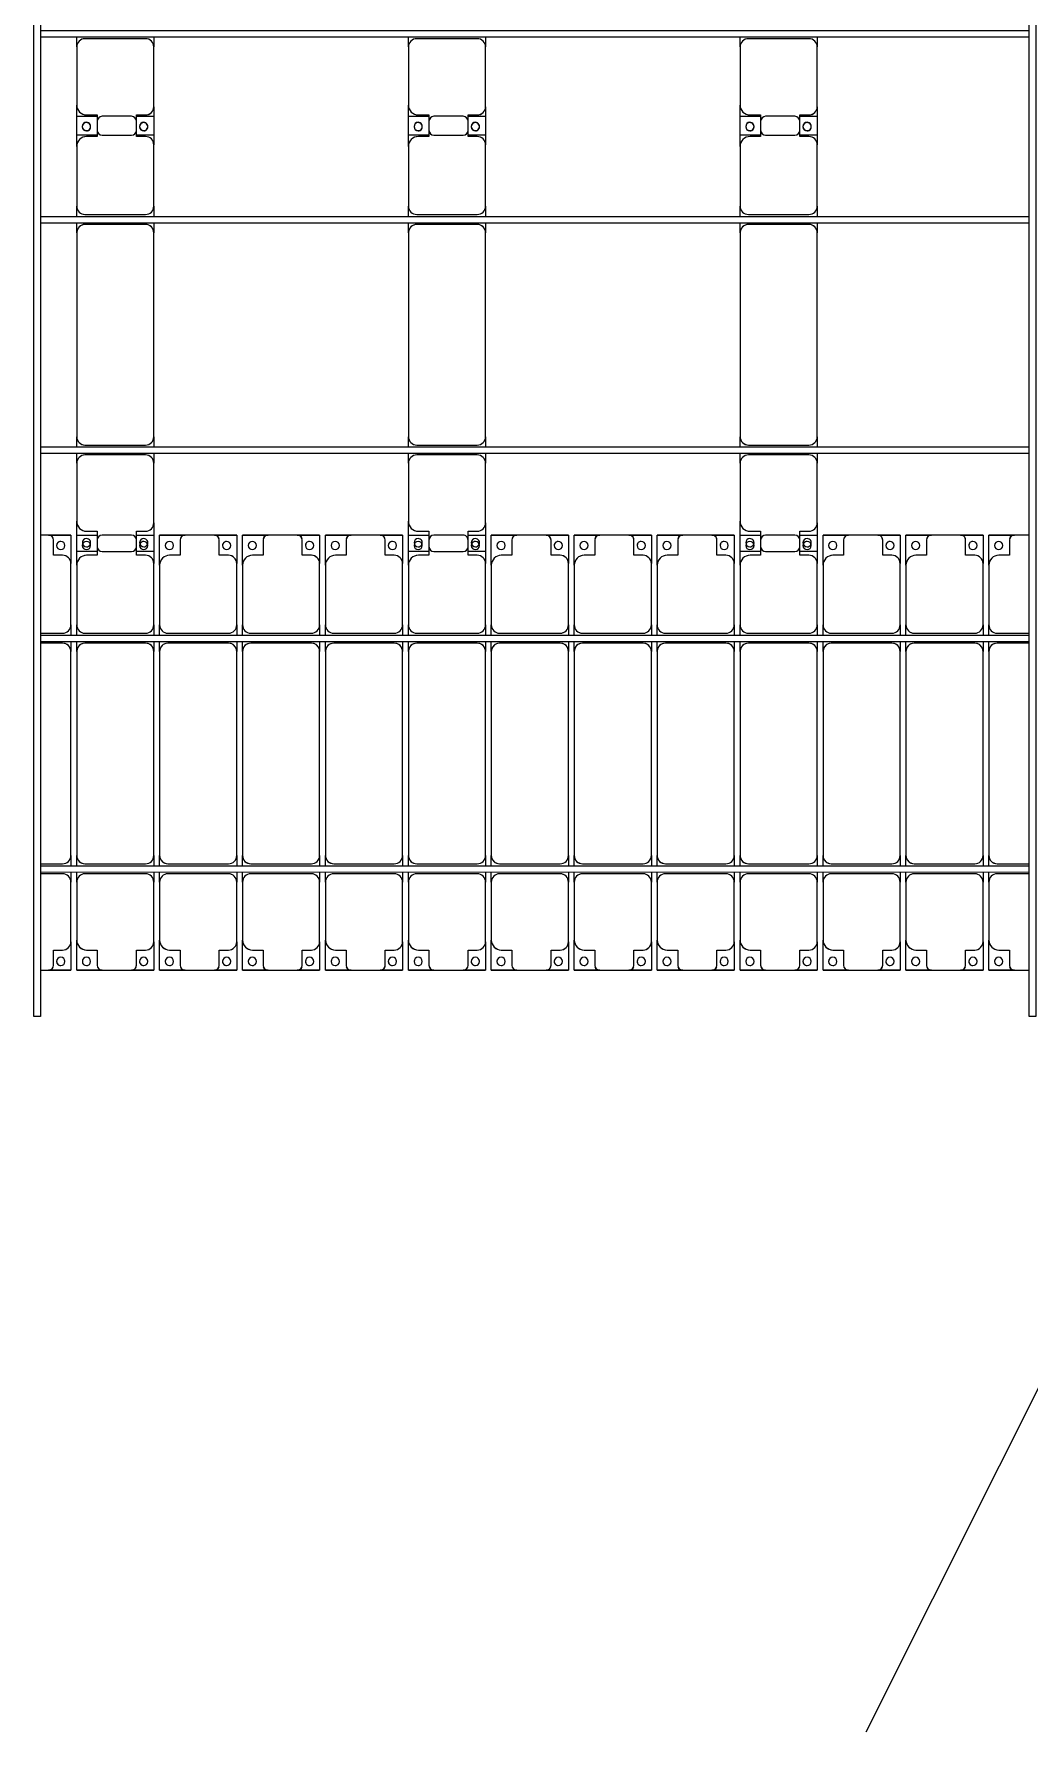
# Model space of a CAD drawing. Header units: millimetres. Extents: x -496478 to -186190, y -204059 to -87354.
# Drawn here: x -361232 to -355232, y -175311 to -165073 of the extents above; entities that cross this region are included whole.
import ezdxf

# ---------------------------------------------------------------- set-up
doc = ezdxf.new("R2010")
doc.units = ezdxf.units.MM
for name, color, linetype, lineweight in [('A-DETL-MBND', 5, 'Continuous', 9), ('A-GENM', 13, 'Continuous', 9), ('S-BEAM', 12, 'Continuous', 9)]:
    doc.layers.add(name, color=color, linetype=linetype, lineweight=lineweight)
doc.layers.add('GC-DAY NEO', color=5, linetype='Continuous')

# ---------------------------------------------------------------- blocks, each defined once
blk = doc.blocks.new('Dải phao đi lại kèm đỡ invester - DẢI PHAO ĐI LẠI-18893-BỐ TRÍ KHUNG KẾT CẤU BÈ PIN 01')
at = {"layer": 'A-DETL-MBND', "color": 8}
for p, q in [((77588, 1312), (77540, 1312)), ((77588, 1312), (77723, 1312)), ((77723, 1312), (77588, 1312)), ((77618, 1190), (77618, 1282)), ((77723, 1312), (77723, 1140)), ((77758, 1312), (77882, 1312)), ((77758, 1130), (77758, 1312)), ((77882, 1282), (77882, 1190)), ((78088, 1312), (77912, 1312)), ((78118, 1312), (78223, 1312)), ((78118, 1190), (78118, 1282)), ((78223, 1312), (78223, 1140)), ((78258, 1312), (78412, 1312)), ((78258, 1130), (78258, 1312)), ((78412, 1312), (78258, 1312)), ((78382, 1282), (78382, 1190)), ((78588, 1312), (78412, 1312)), ((78588, 1312), (78723, 1312)), ((78723, 1312), (78588, 1312)), ((78618, 1190), (78618, 1282)), ((78723, 1312), (78723, 1140)), ((78758, 1312), (78912, 1312)), ((78758, 1130), (78758, 1312)), ((78912, 1312), (78758, 1312)), ((78882, 1282), (78882, 1190)), ((79088, 1312), (78912, 1312)), ((79088, 1312), (79223, 1312)), ((79223, 1312), (79088, 1312)), ((79118, 1190), (79118, 1282)), ((79223, 1312), (79223, 1140)), ((79258, 1312), (79412, 1312)), ((79258, 1130), (79258, 1312)), ((79412, 1312), (79258, 1312)), ((79382, 1282), (79382, 1190)), ((79588, 1312), (79412, 1312)), ((79588, 1312), (79723, 1312)), ((79723, 1312), (79588, 1312)), ((79618, 1190), (79618, 1282)), ((79723, 1312), (79723, 1140)), ((79758, 1312), (79882, 1312)), ((79758, 1130), (79758, 1312)), ((79882, 1282), (79882, 1190)), ((80088, 1312), (79912, 1312)), ((80118, 1312), (80223, 1312)), ((80118, 1190), (80118, 1282)), ((80223, 1312), (80223, 1140)), ((80258, 1312), (80412, 1312)), ((80258, 1130), (80258, 1312)), ((80412, 1312), (80258, 1312)), ((80382, 1282), (80382, 1190)), ((80588, 1312), (80412, 1312)), ((80588, 1312), (80723, 1312)), ((80723, 1312), (80588, 1312)), ((80618, 1190), (80618, 1282)), ((80723, 1312), (80723, 1140)), ((80758, 1312), (80912, 1312)), ((80758, 1130), (80758, 1312)), ((80912, 1312), (80758, 1312)), ((80882, 1282), (80882, 1190)), ((81088, 1312), (80912, 1312)), ((81088, 1312), (81223, 1312)), ((81223, 1312), (81088, 1312)), ((81118, 1190), (81118, 1282)), ((81223, 1312), (81223, 1140)), ((81258, 1312), (81412, 1312)), ((81258, 1130), (81258, 1312)), ((81412, 1312), (81258, 1312)), ((81382, 1282), (81382, 1190)), ((81588, 1312), (81412, 1312)), ((81588, 1312), (81723, 1312)), ((81723, 1312), (81588, 1312)), ((81618, 1190), (81618, 1282)), ((81723, 1312), (81723, 1140)), ((81758, 1312), (81882, 1312)), ((81758, 1130), (81758, 1312)), ((81882, 1282), (81882, 1190)), ((82088, 1312), (81912, 1312)), ((82118, 1312), (82223, 1312)), ((82118, 1190), (82118, 1282)), ((82223, 1312), (82223, 1140)), ((82258, 1312), (82412, 1312)), ((82258, 1130), (82258, 1312)), ((82412, 1312), (82258, 1312)), ((82382, 1282), (82382, 1190)), ((82588, 1312), (82412, 1312)), ((82588, 1312), (82723, 1312)), ((82723, 1312), (82588, 1312)), ((82618, 1190), (82618, 1282)), ((82723, 1312), (82723, 1140)), ((82758, 1312), (82912, 1312)), ((82758, 1130), (82758, 1312)), ((82912, 1312), (82758, 1312)), ((82882, 1282), (82882, 1190)), ((83088, 1312), (82912, 1312)), ((83088, 1312), (83223, 1312)), ((83223, 1312), (83088, 1312)), ((83118, 1190), (83118, 1282)), ((83223, 1312), (83223, 1140)), ((83258, 1312), (83412, 1312)), ((83258, 1130), (83258, 1312)), ((83412, 1312), (83258, 1312)), ((83382, 1282), (83382, 1190)), ((83500, 1312), (83412, 1312)), ((77673, 1190), (77618, 1190)), ((77723, 770), (77723, 1140)), ((77758, 1130), (77758, 770)), ((77882, 1190), (77818, 1190)), ((78173, 1190), (78118, 1190)), ((78223, 770), (78223, 1140)), ((78258, 1130), (78258, 770)), ((78382, 1190), (78318, 1190)), ((78673, 1190), (78618, 1190)), ((78723, 770), (78723, 1140)), ((78758, 1130), (78758, 770)), ((78882, 1190), (78818, 1190)), ((79173, 1190), (79118, 1190)), ((79223, 770), (79223, 1140)), ((79258, 1130), (79258, 770)), ((79382, 1190), (79318, 1190)), ((79673, 1190), (79618, 1190)), ((79723, 770), (79723, 1140)), ((79758, 1130), (79758, 770)), ((79882, 1190), (79818, 1190)), ((80173, 1190), (80118, 1190)), ((80223, 770), (80223, 1140)), ((80258, 1130), (80258, 770)), ((80382, 1190), (80318, 1190)), ((80673, 1190), (80618, 1190)), ((80723, 770), (80723, 1140)), ((80758, 1130), (80758, 770)), ((80882, 1190), (80818, 1190)), ((81173, 1190), (81118, 1190)), ((81223, 770), (81223, 1140)), ((81258, 1130), (81258, 770)), ((81382, 1190), (81318, 1190)), ((81673, 1190), (81618, 1190)), ((81723, 770), (81723, 1140)), ((81758, 1130), (81758, 770)), ((81882, 1190), (81818, 1190)), ((82173, 1190), (82118, 1190)), ((82223, 770), (82223, 1140)), ((82258, 1130), (82258, 770)), ((82382, 1190), (82318, 1190)), ((82673, 1190), (82618, 1190)), ((82723, 770), (82723, 1140)), ((82758, 1130), (82758, 770)), ((82882, 1190), (82818, 1190)), ((83173, 1190), (83118, 1190)), ((83223, 770), (83223, 1140)), ((83258, 1130), (83258, 770)), ((83382, 1190), (83318, 1190)), ((77540, 720), (77673, 720)), ((77723, 770), (77723, 708)), ((77758, 708), (77758, 770)), ((77808, 720), (78173, 720)), ((78223, 770), (78223, 708)), ((78258, 708), (78258, 770)), ((78308, 720), (78673, 720)), ((78723, 770), (78723, 708)), ((78758, 708), (78758, 770)), ((78808, 720), (79173, 720)), ((79223, 770), (79223, 708)), ((79258, 708), (79258, 770)), ((79308, 720), (79673, 720)), ((79723, 770), (79723, 708)), ((79758, 708), (79758, 770)), ((79808, 720), (80173, 720)), ((80223, 770), (80223, 708)), ((80258, 708), (80258, 770)), ((80308, 720), (80673, 720)), ((80723, 770), (80723, 708)), ((80758, 708), (80758, 770)), ((80808, 720), (81173, 720)), ((81223, 770), (81223, 708)), ((81258, 708), (81258, 770)), ((81308, 720), (81673, 720)), ((81723, 770), (81723, 708)), ((81758, 708), (81758, 770)), ((81808, 720), (82173, 720)), ((82223, 770), (82223, 708)), ((82258, 708), (82258, 770)), ((82308, 720), (82673, 720)), ((82723, 770), (82723, 708)), ((82758, 708), (82758, 770)), ((82808, 720), (83173, 720)), ((83223, 770), (83223, 708)), ((83258, 708), (83258, 770)), ((83308, 720), (83500, 720)), ((77673, 660), (77540, 660)), ((77723, 668), (77723, 610)), ((77758, 610), (77758, 668)), ((78173, 660), (77808, 660)), ((78223, 668), (78223, 610)), ((78258, 610), (78258, 668)), ((78673, 660), (78308, 660)), ((78723, 668), (78723, 610)), ((78758, 610), (78758, 668)), ((79173, 660), (78808, 660)), ((79223, 668), (79223, 610)), ((79258, 610), (79258, 668)), ((79673, 660), (79308, 660)), ((79723, 668), (79723, 610)), ((79758, 610), (79758, 668)), ((80173, 660), (79808, 660)), ((80223, 668), (80223, 610)), ((80258, 610), (80258, 668)), ((80673, 660), (80308, 660)), ((80723, 668), (80723, 610)), ((80758, 610), (80758, 668)), ((81173, 660), (80808, 660)), ((81223, 668), (81223, 610)), ((81258, 610), (81258, 668)), ((81673, 660), (81308, 660)), ((81723, 668), (81723, 610)), ((81758, 610), (81758, 668)), ((82173, 660), (81808, 660)), ((82223, 668), (82223, 610)), ((82258, 610), (82258, 668)), ((82673, 660), (82308, 660)), ((82723, 668), (82723, 610)), ((82758, 610), (82758, 668)), ((83173, 660), (82808, 660)), ((83223, 668), (83223, 610)), ((83258, 610), (83258, 668)), ((83500, 660), (83308, 660)), ((77723, -620), (77723, 610)), ((77758, 610), (77758, -620)), ((78223, -620), (78223, 610)), ((78258, 610), (78258, -620)), ((78723, -620), (78723, 610)), ((78758, 610), (78758, -620)), ((79223, -620), (79223, 610)), ((79258, 610), (79258, -620)), ((79723, -620), (79723, 610)), ((79758, 610), (79758, -620)), ((80223, -620), (80223, 610)), ((80258, 610), (80258, -620)), ((80723, -620), (80723, 610)), ((80758, 610), (80758, -620)), ((81223, -620), (81223, 610)), ((81258, 610), (81258, -620)), ((81723, -620), (81723, 610)), ((81758, 610), (81758, -620)), ((82223, -620), (82223, 610)), ((82258, 610), (82258, -620)), ((82723, -620), (82723, 610)), ((82758, 610), (82758, -620)), ((83223, -620), (83223, 610)), ((83258, 610), (83258, -620)), ((77540, -670), (77673, -670)), ((77723, -620), (77723, -682)), ((77758, -682), (77758, -620)), ((77808, -670), (78173, -670)), ((78223, -620), (78223, -682)), ((78258, -682), (78258, -620)), ((78308, -670), (78673, -670)), ((78723, -620), (78723, -682)), ((78758, -682), (78758, -620)), ((78808, -670), (79173, -670)), ((79223, -620), (79223, -682)), ((79258, -682), (79258, -620)), ((79308, -670), (79673, -670)), ((79723, -620), (79723, -682)), ((79758, -682), (79758, -620)), ((79808, -670), (80173, -670)), ((80223, -620), (80223, -682)), ((80258, -682), (80258, -620)), ((80308, -670), (80673, -670)), ((80723, -620), (80723, -682)), ((80758, -682), (80758, -620)), ((80808, -670), (81173, -670)), ((81223, -620), (81223, -682)), ((81258, -682), (81258, -620)), ((81308, -670), (81673, -670)), ((81723, -620), (81723, -682)), ((81758, -682), (81758, -620)), ((81808, -670), (82173, -670)), ((82223, -620), (82223, -682)), ((82258, -682), (82258, -620)), ((82308, -670), (82673, -670)), ((82723, -620), (82723, -682)), ((82758, -682), (82758, -620)), ((82808, -670), (83173, -670)), ((83223, -620), (83223, -682)), ((83258, -682), (83258, -620)), ((83308, -670), (83500, -670)), ((77673, -730), (77540, -730)), ((77723, -722), (77723, -780)), ((77723, -1140), (77723, -780)), ((77758, -780), (77758, -722)), ((77758, -780), (77758, -1130)), ((78173, -730), (77808, -730)), ((78223, -722), (78223, -780)), ((78223, -1140), (78223, -780)), ((78258, -780), (78258, -722)), ((78258, -780), (78258, -1130)), ((78673, -730), (78308, -730)), ((78723, -722), (78723, -780)), ((78723, -1140), (78723, -780)), ((78758, -780), (78758, -722)), ((78758, -780), (78758, -1130)), ((79173, -730), (78808, -730)), ((79223, -722), (79223, -780)), ((79223, -1140), (79223, -780)), ((79258, -780), (79258, -722)), ((79258, -780), (79258, -1130)), ((79673, -730), (79308, -730)), ((79723, -722), (79723, -780)), ((79723, -1140), (79723, -780)), ((79758, -780), (79758, -722)), ((79758, -780), (79758, -1130)), ((80173, -730), (79808, -730)), ((80223, -722), (80223, -780)), ((80223, -1140), (80223, -780)), ((80258, -780), (80258, -722)), ((80258, -780), (80258, -1130)), ((80673, -730), (80308, -730)), ((80723, -722), (80723, -780)), ((80723, -1140), (80723, -780)), ((80758, -780), (80758, -722)), ((80758, -780), (80758, -1130)), ((81173, -730), (80808, -730)), ((81223, -722), (81223, -780)), ((81223, -1140), (81223, -780)), ((81258, -780), (81258, -722)), ((81258, -780), (81258, -1130)), ((81673, -730), (81308, -730)), ((81723, -722), (81723, -780)), ((81723, -1140), (81723, -780)), ((81758, -780), (81758, -722)), ((81758, -780), (81758, -1130)), ((82173, -730), (81808, -730)), ((82223, -722), (82223, -780)), ((82223, -1140), (82223, -780)), ((82258, -780), (82258, -722)), ((82258, -780), (82258, -1130)), ((82673, -730), (82308, -730)), ((82723, -722), (82723, -780)), ((82723, -1140), (82723, -780)), ((82758, -780), (82758, -722)), ((82758, -780), (82758, -1130)), ((83173, -730), (82808, -730)), ((83223, -722), (83223, -780)), ((83223, -1140), (83223, -780)), ((83258, -780), (83258, -722)), ((83258, -780), (83258, -1130)), ((83500, -730), (83308, -730)), ((77618, -1282), (77618, -1190)), ((77618, -1190), (77673, -1190)), ((77723, -1140), (77723, -1312)), ((77758, -1312), (77758, -1130)), ((77818, -1190), (77882, -1190)), ((77882, -1190), (77882, -1282)), ((78118, -1282), (78118, -1190)), ((78118, -1190), (78173, -1190)), ((78223, -1140), (78223, -1312)), ((78258, -1312), (78258, -1130)), ((78318, -1190), (78382, -1190)), ((78382, -1190), (78382, -1282)), ((78618, -1282), (78618, -1190)), ((78618, -1190), (78673, -1190)), ((78723, -1140), (78723, -1312)), ((78758, -1312), (78758, -1130)), ((78818, -1190), (78882, -1190)), ((78882, -1190), (78882, -1282)), ((79118, -1282), (79118, -1190)), ((79118, -1190), (79173, -1190)), ((79223, -1140), (79223, -1312)), ((79258, -1312), (79258, -1130)), ((79318, -1190), (79382, -1190)), ((79382, -1190), (79382, -1282)), ((79618, -1282), (79618, -1190)), ((79618, -1190), (79673, -1190)), ((79723, -1140), (79723, -1312)), ((79758, -1312), (79758, -1130)), ((79818, -1190), (79882, -1190)), ((79882, -1190), (79882, -1282)), ((80118, -1282), (80118, -1190)), ((80118, -1190), (80173, -1190)), ((80223, -1140), (80223, -1312)), ((80258, -1312), (80258, -1130)), ((80318, -1190), (80382, -1190)), ((80382, -1190), (80382, -1282)), ((80618, -1282), (80618, -1190)), ((80618, -1190), (80673, -1190)), ((80723, -1140), (80723, -1312)), ((80758, -1312), (80758, -1130)), ((80818, -1190), (80882, -1190)), ((80882, -1190), (80882, -1282)), ((81118, -1282), (81118, -1190)), ((81118, -1190), (81173, -1190)), ((81223, -1140), (81223, -1312)), ((81258, -1312), (81258, -1130)), ((81318, -1190), (81382, -1190)), ((81382, -1190), (81382, -1282)), ((81618, -1282), (81618, -1190)), ((81618, -1190), (81673, -1190)), ((81723, -1140), (81723, -1312)), ((81758, -1312), (81758, -1130)), ((81818, -1190), (81882, -1190)), ((81882, -1190), (81882, -1282)), ((82118, -1282), (82118, -1190)), ((82118, -1190), (82173, -1190)), ((82223, -1140), (82223, -1312)), ((82258, -1312), (82258, -1130)), ((82318, -1190), (82382, -1190)), ((82382, -1190), (82382, -1282)), ((82618, -1282), (82618, -1190)), ((82618, -1190), (82673, -1190)), ((82723, -1140), (82723, -1312)), ((82758, -1312), (82758, -1130)), ((82818, -1190), (82882, -1190)), ((82882, -1190), (82882, -1282)), ((83118, -1282), (83118, -1190)), ((83118, -1190), (83173, -1190)), ((83223, -1140), (83223, -1312)), ((83258, -1312), (83258, -1130)), ((83318, -1190), (83382, -1190)), ((83382, -1190), (83382, -1282)), ((77540, -1312), (77588, -1312)), ((77723, -1312), (77588, -1312)), ((77588, -1312), (77723, -1312)), ((77912, -1312), (77758, -1312)), ((77758, -1312), (77912, -1312)), ((77912, -1312), (78088, -1312)), ((78223, -1312), (78088, -1312)), ((78088, -1312), (78223, -1312)), ((78412, -1312), (78258, -1312)), ((78258, -1312), (78412, -1312)), ((78412, -1312), (78588, -1312)), ((78723, -1312), (78588, -1312)), ((78588, -1312), (78723, -1312)), ((78912, -1312), (78758, -1312)), ((78758, -1312), (78912, -1312)), ((78912, -1312), (79088, -1312)), ((79223, -1312), (79088, -1312)), ((79088, -1312), (79223, -1312)), ((79412, -1312), (79258, -1312)), ((79258, -1312), (79412, -1312)), ((79412, -1312), (79588, -1312)), ((79723, -1312), (79588, -1312)), ((79588, -1312), (79723, -1312)), ((79912, -1312), (79758, -1312)), ((79758, -1312), (79912, -1312)), ((79912, -1312), (80088, -1312)), ((80223, -1312), (80088, -1312)), ((80088, -1312), (80223, -1312)), ((80412, -1312), (80258, -1312)), ((80258, -1312), (80412, -1312)), ((80412, -1312), (80588, -1312)), ((80723, -1312), (80588, -1312)), ((80588, -1312), (80723, -1312)), ((80912, -1312), (80758, -1312)), ((80758, -1312), (80912, -1312)), ((80912, -1312), (81088, -1312)), ((81223, -1312), (81088, -1312)), ((81088, -1312), (81223, -1312)), ((81412, -1312), (81258, -1312)), ((81258, -1312), (81412, -1312)), ((81412, -1312), (81588, -1312)), ((81723, -1312), (81588, -1312)), ((81588, -1312), (81723, -1312)), ((81912, -1312), (81758, -1312)), ((81758, -1312), (81912, -1312)), ((81912, -1312), (82088, -1312)), ((82223, -1312), (82088, -1312)), ((82088, -1312), (82223, -1312)), ((82412, -1312), (82258, -1312)), ((82258, -1312), (82412, -1312)), ((82412, -1312), (82588, -1312)), ((82723, -1312), (82588, -1312)), ((82588, -1312), (82723, -1312)), ((82912, -1312), (82758, -1312)), ((82758, -1312), (82912, -1312)), ((82912, -1312), (83088, -1312)), ((83223, -1312), (83088, -1312)), ((83088, -1312), (83223, -1312)), ((83412, -1312), (83258, -1312)), ((83258, -1312), (83412, -1312)), ((83412, -1312), (83500, -1312))]:
    blk.add_line(p, q, dxfattribs=at)
for centre, radius, start, end in [((77588, 1282), 30, 0, 90), ((77588, 1282), 30, 75, 90), ((77588, 1282), 30, 15, 90), ((77588, 1282), 30, 75, 90), ((77662, 1249), 25, 90, 270), ((77662, 1249), 25, 150, 180), ((77662, 1249), 25, 120, 135), ((77662, 1249), 25, 90, 105), ((77662, 1249), 25, 270, 90), ((77817, 1249), 25, 90, 270), ((77817, 1249), 25, 270, 90), ((77912, 1282), 30, 90, 180), ((78088, 1282), 30, 0, 90), ((78162, 1249), 25, 90, 270), ((78162, 1249), 25, 150, 180), ((78162, 1249), 25, 120, 135), ((78162, 1249), 25, 90, 105), ((78162, 1249), 25, 270, 90), ((78317, 1249), 25, 90, 270), ((78317, 1249), 25, 270, 90), ((78412, 1282), 30, 90, 180), ((78412, 1282), 30, 90, 165), ((78412, 1282), 30, 90, 105), ((78412, 1282), 30, 90, 105), ((78588, 1282), 30, 0, 90), ((78588, 1282), 30, 75, 90), ((78588, 1282), 30, 15, 90), ((78588, 1282), 30, 75, 90), ((78662, 1249), 25, 90, 270), ((78662, 1249), 25, 150, 180), ((78662, 1249), 25, 120, 135), ((78662, 1249), 25, 90, 105), ((78662, 1249), 25, 270, 90), ((78817, 1249), 25, 90, 270), ((78817, 1249), 25, 270, 90), ((78912, 1282), 30, 90, 180), ((78912, 1282), 30, 90, 165), ((78912, 1282), 30, 90, 105), ((78912, 1282), 30, 90, 105), ((79088, 1282), 30, 0, 90), ((79088, 1282), 30, 75, 90), ((79088, 1282), 30, 15, 90), ((79088, 1282), 30, 75, 90), ((79162, 1249), 25, 90, 270), ((79162, 1249), 25, 150, 180), ((79162, 1249), 25, 120, 135), ((79162, 1249), 25, 90, 105), ((79162, 1249), 25, 270, 90), ((79317, 1249), 25, 90, 270), ((79317, 1249), 25, 270, 90), ((79412, 1282), 30, 90, 180), ((79412, 1282), 30, 90, 165), ((79412, 1282), 30, 90, 105), ((79412, 1282), 30, 90, 105), ((79588, 1282), 30, 0, 90), ((79588, 1282), 30, 75, 90), ((79588, 1282), 30, 15, 90), ((79588, 1282), 30, 75, 90), ((79662, 1249), 25, 90, 270), ((79662, 1249), 25, 150, 180), ((79662, 1249), 25, 120, 135), ((79662, 1249), 25, 90, 105), ((79662, 1249), 25, 270, 90), ((79817, 1249), 25, 90, 270), ((79817, 1249), 25, 270, 90), ((79912, 1282), 30, 90, 180), ((80088, 1282), 30, 360, 90), ((80162, 1249), 25, 90, 270), ((80162, 1249), 25, 150, 180), ((80162, 1249), 25, 120, 135), ((80162, 1249), 25, 90, 105), ((80162, 1249), 25, 270, 90), ((80317, 1249), 25, 90, 270), ((80317, 1249), 25, 270, 90), ((80412, 1282), 30, 90, 180), ((80412, 1282), 30, 90, 165), ((80412, 1282), 30, 90, 105), ((80412, 1282), 30, 90, 105), ((80588, 1282), 30, 0, 90), ((80588, 1282), 30, 75, 90), ((80588, 1282), 30, 15, 90), ((80588, 1282), 30, 75, 90), ((80662, 1249), 25, 90, 270), ((80662, 1249), 25, 150, 180), ((80662, 1249), 25, 120, 135), ((80662, 1249), 25, 90, 105), ((80662, 1249), 25, 270, 90), ((80817, 1249), 25, 90, 270), ((80817, 1249), 25, 270, 90), ((80912, 1282), 30, 90, 180), ((80912, 1282), 30, 90, 165), ((80912, 1282), 30, 90, 105), ((80912, 1282), 30, 90, 105), ((81088, 1282), 30, 360, 90), ((81088, 1282), 30, 75, 90), ((81088, 1282), 30, 15, 90), ((81088, 1282), 30, 75, 90), ((81162, 1249), 25, 90, 270), ((81162, 1249), 25, 150, 180), ((81162, 1249), 25, 120, 135), ((81162, 1249), 25, 90, 105), ((81162, 1249), 25, 270, 90), ((81317, 1249), 25, 90, 270), ((81317, 1249), 25, 270, 90), ((81412, 1282), 30, 90, 180), ((81412, 1282), 30, 90, 165), ((81412, 1282), 30, 90, 105), ((81412, 1282), 30, 90, 105), ((81588, 1282), 30, 360, 90), ((81588, 1282), 30, 75, 90), ((81588, 1282), 30, 15, 90), ((81588, 1282), 30, 75, 90), ((81662, 1249), 25, 90, 270), ((81662, 1249), 25, 150, 180), ((81662, 1249), 25, 120, 135), ((81662, 1249), 25, 90, 105), ((81662, 1249), 25, 270, 90), ((81817, 1249), 25, 90, 270), ((81817, 1249), 25, 270, 90), ((81912, 1282), 30, 90, 180), ((82088, 1282), 30, 0, 90), ((82162, 1249), 25, 90, 270), ((82162, 1249), 25, 150, 180), ((82162, 1249), 25, 120, 135), ((82162, 1249), 25, 90, 105), ((82162, 1249), 25, 270, 90), ((82317, 1249), 25, 90, 270), ((82317, 1249), 25, 270, 90), ((82412, 1282), 30, 90, 180), ((82412, 1282), 30, 90, 165), ((82412, 1282), 30, 90, 105), ((82412, 1282), 30, 90, 105), ((82588, 1282), 30, 360, 90), ((82588, 1282), 30, 75, 90), ((82588, 1282), 30, 15, 90), ((82588, 1282), 30, 75, 90), ((82662, 1249), 25, 90, 270), ((82662, 1249), 25, 150, 180), ((82662, 1249), 25, 120, 135), ((82662, 1249), 25, 90, 105), ((82662, 1249), 25, 270, 90), ((82817, 1249), 25, 90, 270), ((82817, 1249), 25, 270, 90), ((82912, 1282), 30, 90, 180), ((82912, 1282), 30, 90, 165), ((82912, 1282), 30, 90, 105), ((82912, 1282), 30, 90, 105), ((83088, 1282), 30, 360, 90), ((83088, 1282), 30, 75, 90), ((83088, 1282), 30, 15, 90), ((83088, 1282), 30, 75, 90), ((83162, 1249), 25, 90, 270), ((83162, 1249), 25, 150, 180), ((83162, 1249), 25, 120, 135), ((83162, 1249), 25, 90, 105), ((83162, 1249), 25, 270, 90), ((83317, 1249), 25, 90, 270), ((83317, 1249), 25, 270, 90), ((83412, 1282), 30, 90, 180), ((83412, 1282), 30, 90, 165), ((83412, 1282), 30, 90, 105), ((83412, 1282), 30, 90, 105), ((77673, 1140), 50, 0, 90), ((77673, 1140), 50, 45, 90), ((77818, 1130), 60, 90, 180), ((77818, 1130), 60, 90, 135), ((78173, 1140), 50, 0, 90), ((78173, 1140), 50, 45, 90), ((78318, 1130), 60, 90, 180), ((78318, 1130), 60, 90, 135), ((78673, 1140), 50, 0, 90), ((78673, 1140), 50, 45, 90), ((78818, 1130), 60, 90, 180), ((78818, 1130), 60, 90, 135), ((79173, 1140), 50, 0, 90), ((79173, 1140), 50, 45, 90), ((79318, 1130), 60, 90, 180), ((79318, 1130), 60, 90, 135), ((79673, 1140), 50, 360, 90), ((79673, 1140), 50, 45, 90), ((79818, 1130), 60, 90, 180), ((79818, 1130), 60, 90, 135), ((80173, 1140), 50, 360, 90), ((80173, 1140), 50, 45, 90), ((80318, 1130), 60, 90, 180), ((80318, 1130), 60, 90, 135), ((80673, 1140), 50, 0, 90), ((80673, 1140), 50, 45, 90), ((80818, 1130), 60, 90, 180), ((80818, 1130), 60, 90, 135), ((81173, 1140), 50, 360, 90), ((81173, 1140), 50, 45, 90), ((81318, 1130), 60, 90, 180), ((81318, 1130), 60, 90, 135), ((81673, 1140), 50, 360, 90), ((81673, 1140), 50, 45, 90), ((81818, 1130), 60, 90, 180), ((81818, 1130), 60, 90, 135), ((82173, 1140), 50, 360, 90), ((82173, 1140), 50, 45, 90), ((82318, 1130), 60, 90, 180), ((82318, 1130), 60, 90, 135), ((82673, 1140), 50, 0, 90), ((82673, 1140), 50, 45, 90), ((82818, 1130), 60, 90, 180), ((82818, 1130), 60, 90, 135), ((83173, 1140), 50, 0, 90), ((83173, 1140), 50, 45, 90), ((83318, 1130), 60, 90, 180), ((83318, 1130), 60, 90, 135), ((77673, 770), 50, 270, 360), ((77673, 770), 50, 270, 315), ((77808, 770), 50, 180, 270), ((77808, 770), 50, 225, 270), ((78173, 770), 50, 270, 360), ((78173, 770), 50, 270, 315), ((78308, 770), 50, 180, 270), ((78308, 770), 50, 225, 270), ((78673, 770), 50, 270, 0), ((78673, 770), 50, 270, 315), ((78808, 770), 50, 180, 270), ((78808, 770), 50, 225, 270), ((79173, 770), 50, 270, 0), ((79173, 770), 50, 270, 315), ((79308, 770), 50, 180, 270), ((79308, 770), 50, 225, 270), ((79673, 770), 50, 270, 360), ((79673, 770), 50, 270, 315), ((79808, 770), 50, 180, 270), ((79808, 770), 50, 225, 270), ((80173, 770), 50, 270, 0), ((80173, 770), 50, 270, 315), ((80308, 770), 50, 180, 270), ((80308, 770), 50, 225, 270), ((80673, 770), 50, 270, 360), ((80673, 770), 50, 270, 315), ((80808, 770), 50, 180, 270), ((80808, 770), 50, 225, 270), ((81173, 770), 50, 270, 360), ((81173, 770), 50, 270, 315), ((81308, 770), 50, 180, 270), ((81308, 770), 50, 225, 270), ((81673, 770), 50, 270, 360), ((81673, 770), 50, 270, 315), ((81808, 770), 50, 180, 270), ((81808, 770), 50, 225, 270), ((82173, 770), 50, 270, 0), ((82173, 770), 50, 270, 315), ((82308, 770), 50, 180, 270), ((82308, 770), 50, 225, 270), ((82673, 770), 50, 270, 360), ((82673, 770), 50, 270, 315), ((82808, 770), 50, 180, 270), ((82808, 770), 50, 225, 270), ((83173, 770), 50, 270, 360), ((83173, 770), 50, 270, 315), ((83308, 770), 50, 180, 270), ((83308, 770), 50, 225, 270), ((77673, 610), 50, 0, 90), ((77673, 610), 50, 15, 90), ((77808, 610), 50, 90, 180), ((77808, 610), 50, 105, 180), ((78173, 610), 50, 0, 90), ((78173, 610), 50, 15, 90), ((78308, 610), 50, 90, 180), ((78308, 610), 50, 105, 180), ((78673, 610), 50, 0, 90), ((78673, 610), 50, 15, 90), ((78808, 610), 50, 90, 180), ((78808, 610), 50, 105, 180), ((79173, 610), 50, 0, 90), ((79173, 610), 50, 15, 90), ((79308, 610), 50, 90, 180), ((79308, 610), 50, 105, 180), ((79673, 610), 50, 0, 90), ((79673, 610), 50, 15, 90), ((79808, 610), 50, 90, 180), ((79808, 610), 50, 105, 180), ((80173, 610), 50, 0, 90), ((80173, 610), 50, 15, 90), ((80308, 610), 50, 90, 180), ((80308, 610), 50, 105, 180), ((80673, 610), 50, 360, 90), ((80673, 610), 50, 15, 90), ((80808, 610), 50, 90, 180), ((80808, 610), 50, 105, 180), ((81173, 610), 50, 360, 90), ((81173, 610), 50, 15, 90), ((81308, 610), 50, 90, 180), ((81308, 610), 50, 105, 180), ((81673, 610), 50, 360, 90), ((81673, 610), 50, 15, 90), ((81808, 610), 50, 90, 180), ((81808, 610), 50, 105, 180), ((82173, 610), 50, 0, 90), ((82173, 610), 50, 15, 90), ((82308, 610), 50, 90, 180), ((82308, 610), 50, 105, 180), ((82673, 610), 50, 360, 90), ((82673, 610), 50, 15, 90), ((82808, 610), 50, 90, 180), ((82808, 610), 50, 105, 180), ((83173, 610), 50, 360, 90), ((83173, 610), 50, 15, 90), ((83308, 610), 50, 90, 180), ((83308, 610), 50, 105, 180), ((77673, -620), 50, 270, 0), ((77673, -620), 50, 270, 0), ((77808, -620), 50, 180, 270), ((77808, -620), 50, 195, 270), ((78173, -620), 50, 270, 360), ((78173, -620), 50, 270, 360), ((78308, -620), 50, 180, 270), ((78308, -620), 50, 195, 270), ((78673, -620), 50, 270, 0), ((78673, -620), 50, 270, 0), ((78808, -620), 50, 180, 270), ((78808, -620), 50, 195, 270), ((79173, -620), 50, 270, 0), ((79173, -620), 50, 270, 0), ((79308, -620), 50, 180, 270), ((79308, -620), 50, 195, 270), ((79673, -620), 50, 270, 0), ((79673, -620), 50, 270, 0), ((79808, -620), 50, 180, 270), ((79808, -620), 50, 195, 270), ((80173, -620), 50, 270, 0), ((80173, -620), 50, 270, 0), ((80308, -620), 50, 180, 270), ((80308, -620), 50, 195, 270), ((80673, -620), 50, 270, 0), ((80673, -620), 50, 270, 0), ((80808, -620), 50, 180, 270), ((80808, -620), 50, 195, 270), ((81173, -620), 50, 270, 0), ((81173, -620), 50, 270, 0), ((81308, -620), 50, 180, 270), ((81308, -620), 50, 195, 270), ((81673, -620), 50, 270, 0), ((81673, -620), 50, 270, 0), ((81808, -620), 50, 180, 270), ((81808, -620), 50, 195, 270), ((82173, -620), 50, 270, 0), ((82173, -620), 50, 270, 0), ((82308, -620), 50, 180, 270), ((82308, -620), 50, 195, 270), ((82673, -620), 50, 270, 0), ((82673, -620), 50, 270, 0), ((82808, -620), 50, 180, 270), ((82808, -620), 50, 195, 270), ((83173, -620), 50, 270, 0), ((83173, -620), 50, 270, 0), ((83308, -620), 50, 180, 270), ((83308, -620), 50, 195, 270), ((77673, -780), 50, 0, 90), ((77673, -780), 50, 45, 90), ((77808, -780), 50, 90, 180), ((77808, -780), 50, 90, 135), ((78173, -780), 50, 360, 90), ((78173, -780), 50, 45, 90), ((78308, -780), 50, 90, 180), ((78308, -780), 50, 90, 135), ((78673, -780), 50, 0, 90), ((78673, -780), 50, 45, 90), ((78808, -780), 50, 90, 180), ((78808, -780), 50, 90, 135), ((79173, -780), 50, 0, 90), ((79173, -780), 50, 45, 90), ((79308, -780), 50, 90, 180), ((79308, -780), 50, 90, 135), ((79673, -780), 50, 0, 90), ((79673, -780), 50, 45, 90), ((79808, -780), 50, 90, 180), ((79808, -780), 50, 90, 135), ((80173, -780), 50, 0, 90), ((80173, -780), 50, 45, 90), ((80308, -780), 50, 90, 180), ((80308, -780), 50, 90, 135), ((80673, -780), 50, 0, 90), ((80673, -780), 50, 45, 90), ((80808, -780), 50, 90, 180), ((80808, -780), 50, 90, 135), ((81173, -780), 50, 360, 90), ((81173, -780), 50, 45, 90), ((81308, -780), 50, 90, 180), ((81308, -780), 50, 90, 135), ((81673, -780), 50, 0, 90), ((81673, -780), 50, 45, 90), ((81808, -780), 50, 90, 180), ((81808, -780), 50, 90, 135), ((82173, -780), 50, 360, 90), ((82173, -780), 50, 45, 90), ((82308, -780), 50, 90, 180), ((82308, -780), 50, 90, 135), ((82673, -780), 50, 0, 90), ((82673, -780), 50, 45, 90), ((82808, -780), 50, 90, 180), ((82808, -780), 50, 90, 135), ((83173, -780), 50, 0, 90), ((83173, -780), 50, 45, 90), ((83308, -780), 50, 90, 180), ((83308, -780), 50, 90, 135), ((77673, -1140), 50, 270, 0), ((77673, -1140), 50, 270, 315), ((77818, -1130), 60, 180, 270), ((77818, -1130), 60, 225, 270), ((78173, -1140), 50, 270, 0), ((78173, -1140), 50, 270, 315), ((78318, -1130), 60, 180, 270), ((78318, -1130), 60, 225, 270), ((78673, -1140), 50, 270, 0), ((78673, -1140), 50, 270, 315), ((78818, -1130), 60, 180, 270), ((78818, -1130), 60, 225, 270), ((79173, -1140), 50, 270, 0), ((79173, -1140), 50, 270, 315), ((79318, -1130), 60, 180, 270), ((79318, -1130), 60, 225, 270), ((79673, -1140), 50, 270, 360), ((79673, -1140), 50, 270, 315), ((79818, -1130), 60, 180, 270), ((79818, -1130), 60, 225, 270), ((80173, -1140), 50, 270, 0), ((80173, -1140), 50, 270, 315), ((80318, -1130), 60, 180, 270), ((80318, -1130), 60, 225, 270), ((80673, -1140), 50, 270, 360), ((80673, -1140), 50, 270, 315), ((80818, -1130), 60, 180, 270), ((80818, -1130), 60, 225, 270), ((81173, -1140), 50, 270, 360), ((81173, -1140), 50, 270, 315), ((81318, -1130), 60, 180, 270), ((81318, -1130), 60, 225, 270), ((81673, -1140), 50, 270, 0), ((81673, -1140), 50, 270, 315), ((81818, -1130), 60, 180, 270), ((81818, -1130), 60, 225, 270), ((82173, -1140), 50, 270, 0), ((82173, -1140), 50, 270, 315), ((82318, -1130), 60, 180, 270), ((82318, -1130), 60, 225, 270), ((82673, -1140), 50, 270, 360), ((82673, -1140), 50, 270, 315), ((82818, -1130), 60, 180, 270), ((82818, -1130), 60, 225, 270), ((83173, -1140), 50, 270, 0), ((83173, -1140), 50, 270, 315), ((83318, -1130), 60, 180, 270), ((83318, -1130), 60, 225, 270), ((77588, -1282), 30, 270, 360), ((77588, -1282), 30, 270, 345), ((77588, -1282), 30, 270, 285), ((77588, -1282), 30, 270, 285), ((77588, -1282), 30, 315, 330), ((77588, -1282), 30, 315, 330), ((77662, -1259), 25, 90, 270), ((77662, -1259), 25, 165, 270), ((77662, -1259), 25, 270, 90), ((77662, -1259), 25, 360, 15), ((77817, -1259), 25, 90, 270), ((77817, -1259), 25, 165, 180), ((77817, -1259), 25, 270, 90), ((77817, -1259), 25, 270, 285), ((77912, -1282), 30, 180, 270), ((77912, -1282), 30, 195, 270), ((77912, -1282), 30, 255, 270), ((77912, -1282), 30, 255, 270), ((78088, -1282), 30, 270, 0), ((78088, -1282), 30, 270, 345), ((78088, -1282), 30, 270, 285), ((78088, -1282), 30, 270, 285), ((78088, -1282), 30, 315, 330), ((78088, -1282), 30, 315, 330), ((78162, -1259), 25, 90, 270), ((78162, -1259), 25, 165, 270), ((78162, -1259), 25, 270, 90), ((78162, -1259), 25, 0, 15), ((78317, -1259), 25, 90, 270), ((78317, -1259), 25, 165, 180), ((78317, -1259), 25, 270, 90), ((78317, -1259), 25, 270, 285), ((78412, -1282), 30, 180, 270), ((78412, -1282), 30, 195, 270), ((78412, -1282), 30, 255, 270), ((78412, -1282), 30, 255, 270), ((78588, -1282), 30, 270, 360), ((78588, -1282), 30, 270, 345), ((78588, -1282), 30, 270, 285), ((78588, -1282), 30, 270, 285), ((78588, -1282), 30, 315, 330), ((78588, -1282), 30, 315, 330), ((78662, -1259), 25, 90, 270), ((78662, -1259), 25, 165, 270), ((78662, -1259), 25, 270, 90), ((78662, -1259), 25, 360, 15), ((78817, -1259), 25, 90, 270), ((78817, -1259), 25, 165, 180), ((78817, -1259), 25, 270, 90), ((78817, -1259), 25, 270, 285), ((78912, -1282), 30, 180, 270), ((78912, -1282), 30, 195, 270), ((78912, -1282), 30, 255, 270), ((78912, -1282), 30, 255, 270), ((79088, -1282), 30, 270, 360), ((79088, -1282), 30, 270, 345), ((79088, -1282), 30, 270, 285), ((79088, -1282), 30, 270, 285), ((79088, -1282), 30, 315, 330), ((79088, -1282), 30, 315, 330), ((79162, -1259), 25, 90, 270), ((79162, -1259), 25, 165, 270), ((79162, -1259), 25, 270, 90), ((79162, -1259), 25, 0, 15), ((79317, -1259), 25, 90, 270), ((79317, -1259), 25, 165, 180), ((79317, -1259), 25, 270, 90), ((79317, -1259), 25, 270, 285), ((79412, -1282), 30, 180, 270), ((79412, -1282), 30, 195, 270), ((79412, -1282), 30, 255, 270), ((79412, -1282), 30, 255, 270), ((79588, -1282), 30, 270, 0), ((79588, -1282), 30, 270, 345), ((79588, -1282), 30, 270, 285), ((79588, -1282), 30, 270, 285), ((79588, -1282), 30, 315, 330), ((79588, -1282), 30, 315, 330), ((79662, -1259), 25, 90, 270), ((79662, -1259), 25, 165, 270), ((79662, -1259), 25, 270, 90), ((79662, -1259), 25, 0, 15), ((79817, -1259), 25, 90, 270), ((79817, -1259), 25, 165, 180), ((79817, -1259), 25, 270, 90), ((79817, -1259), 25, 270, 285), ((79912, -1282), 30, 180, 270), ((79912, -1282), 30, 195, 270), ((79912, -1282), 30, 255, 270), ((79912, -1282), 30, 255, 270), ((80088, -1282), 30, 270, 360), ((80088, -1282), 30, 270, 345), ((80088, -1282), 30, 270, 285), ((80088, -1282), 30, 270, 285), ((80088, -1282), 30, 315, 330), ((80088, -1282), 30, 315, 330), ((80162, -1259), 25, 90, 270), ((80162, -1259), 25, 165, 270), ((80162, -1259), 25, 270, 90), ((80162, -1259), 25, 360, 15), ((80317, -1259), 25, 90, 270), ((80317, -1259), 25, 165, 180), ((80317, -1259), 25, 270, 90), ((80317, -1259), 25, 270, 285), ((80412, -1282), 30, 180, 270), ((80412, -1282), 30, 195, 270), ((80412, -1282), 30, 255, 270), ((80412, -1282), 30, 255, 270), ((80588, -1282), 30, 270, 0), ((80588, -1282), 30, 270, 345), ((80588, -1282), 30, 270, 285), ((80588, -1282), 30, 270, 285), ((80588, -1282), 30, 315, 330), ((80588, -1282), 30, 315, 330), ((80662, -1259), 25, 90, 270), ((80662, -1259), 25, 165, 270), ((80662, -1259), 25, 270, 90), ((80662, -1259), 25, 360, 15), ((80817, -1259), 25, 90, 270), ((80817, -1259), 25, 165, 180), ((80817, -1259), 25, 270, 90), ((80817, -1259), 25, 270, 285), ((80912, -1282), 30, 180, 270), ((80912, -1282), 30, 195, 270), ((80912, -1282), 30, 255, 270), ((80912, -1282), 30, 255, 270), ((81088, -1282), 30, 270, 360), ((81088, -1282), 30, 270, 345), ((81088, -1282), 30, 270, 285), ((81088, -1282), 30, 270, 285), ((81088, -1282), 30, 315, 330), ((81088, -1282), 30, 315, 330), ((81162, -1259), 25, 90, 270), ((81162, -1259), 25, 165, 270), ((81162, -1259), 25, 270, 90), ((81162, -1259), 25, 360, 15), ((81317, -1259), 25, 90, 270), ((81317, -1259), 25, 165, 180), ((81317, -1259), 25, 270, 90), ((81317, -1259), 25, 270, 285), ((81412, -1282), 30, 180, 270), ((81412, -1282), 30, 195, 270), ((81412, -1282), 30, 255, 270), ((81412, -1282), 30, 255, 270), ((81588, -1282), 30, 270, 360), ((81588, -1282), 30, 270, 345), ((81588, -1282), 30, 270, 285), ((81588, -1282), 30, 270, 285), ((81588, -1282), 30, 315, 330), ((81588, -1282), 30, 315, 330), ((81662, -1259), 25, 90, 270), ((81662, -1259), 25, 165, 270), ((81662, -1259), 25, 270, 90), ((81662, -1259), 25, 360, 15), ((81817, -1259), 25, 90, 270), ((81817, -1259), 25, 165, 180), ((81817, -1259), 25, 270, 90), ((81817, -1259), 25, 270, 285), ((81912, -1282), 30, 180, 270), ((81912, -1282), 30, 195, 270), ((81912, -1282), 30, 255, 270), ((81912, -1282), 30, 255, 270), ((82088, -1282), 30, 270, 360), ((82088, -1282), 30, 270, 345), ((82088, -1282), 30, 270, 285), ((82088, -1282), 30, 270, 285), ((82088, -1282), 30, 315, 330), ((82088, -1282), 30, 315, 330), ((82162, -1259), 25, 90, 270), ((82162, -1259), 25, 165, 270), ((82162, -1259), 25, 270, 90), ((82162, -1259), 25, 360, 15), ((82317, -1259), 25, 90, 270), ((82317, -1259), 25, 165, 180), ((82317, -1259), 25, 270, 90), ((82317, -1259), 25, 270, 285), ((82412, -1282), 30, 180, 270), ((82412, -1282), 30, 195, 270), ((82412, -1282), 30, 255, 270), ((82412, -1282), 30, 255, 270), ((82588, -1282), 30, 270, 360), ((82588, -1282), 30, 270, 345), ((82588, -1282), 30, 270, 285), ((82588, -1282), 30, 270, 285), ((82588, -1282), 30, 315, 330), ((82588, -1282), 30, 315, 330), ((82662, -1259), 25, 90, 270), ((82662, -1259), 25, 165, 270), ((82662, -1259), 25, 270, 90), ((82662, -1259), 25, 360, 15), ((82817, -1259), 25, 90, 270), ((82817, -1259), 25, 165, 180), ((82817, -1259), 25, 270, 90), ((82817, -1259), 25, 270, 285), ((82912, -1282), 30, 180, 270), ((82912, -1282), 30, 195, 270), ((82912, -1282), 30, 255, 270), ((82912, -1282), 30, 255, 270), ((83088, -1282), 30, 270, 360), ((83088, -1282), 30, 270, 345), ((83088, -1282), 30, 270, 285), ((83088, -1282), 30, 270, 285), ((83088, -1282), 30, 315, 330), ((83088, -1282), 30, 315, 330), ((83162, -1259), 25, 90, 270), ((83162, -1259), 25, 165, 270), ((83162, -1259), 25, 270, 90), ((83162, -1259), 25, 0, 15), ((83317, -1259), 25, 90, 270), ((83317, -1259), 25, 165, 180), ((83317, -1259), 25, 270, 90), ((83317, -1259), 25, 270, 285), ((83412, -1282), 30, 180, 270), ((83412, -1282), 30, 195, 270), ((83412, -1282), 30, 255, 270), ((83412, -1282), 30, 255, 270)]:
    blk.add_arc(centre, radius, start, end, dxfattribs=at)
blk = doc.blocks.new('Dai phao do pin - DẢI PHAO ĐỠ PIN-V40-BỐ TRÍ KHUNG KẾT CẤU BÈ PIN 01')
at = {"layer": 'A-DETL-MBND', "color": 8}
for p, q in [((-1312, 242), (-1130, 242)), ((-1312, 118), (-1312, 242)), ((-780, 242), (-1130, 242)), ((-780, 242), (-722, 242)), ((-682, 242), (-620, 242)), ((610, 242), (-620, 242)), ((610, 242), (668, 242)), ((708, 242), (770, 242)), ((1130, 242), (770, 242)), ((1130, 242), (1312, 242)), ((1198, 242), (1380, 242)), ((1198, 118), (1198, 242)), ((1312, 242), (1312, 118)), ((1730, 242), (1380, 242)), ((1730, 242), (1788, 242)), ((-1190, 118), (-1282, 118)), ((-1190, 182), (-1190, 118)), ((-730, -173), (-730, 192)), ((-670, 192), (-670, -173)), ((660, -173), (660, 192)), ((720, 192), (720, -173)), ((1190, 118), (1190, 182)), ((1282, 118), (1190, 118)), ((1320, 118), (1228, 118)), ((1320, 182), (1320, 118)), ((1780, -173), (1780, 192)), ((-1312, 88), (-1312, -88)), ((1198, 88), (1198, -88)), ((1312, -88), (1312, 88)), ((-1312, -223), (-1312, -118)), ((-1282, -118), (-1190, -118)), ((-1190, -118), (-1190, -173)), ((1190, -173), (1190, -118)), ((1190, -118), (1282, -118)), ((1198, -223), (1198, -118)), ((1228, -118), (1320, -118)), ((1312, -118), (1312, -223)), ((1320, -118), (1320, -173)), ((-1140, -223), (-1312, -223)), ((-1140, -223), (-780, -223)), ((-722, -223), (-780, -223)), ((-620, -223), (-682, -223)), ((-620, -223), (610, -223)), ((668, -223), (610, -223)), ((770, -223), (708, -223)), ((770, -223), (1140, -223)), ((1312, -223), (1140, -223)), ((1370, -223), (1198, -223)), ((1370, -223), (1730, -223)), ((1788, -223), (1730, -223))]:
    blk.add_line(p, q, dxfattribs=at)
for centre, radius, start, end in [((-1259, 183), 25, 0, 180), ((-1130, 182), 60, 90, 180), ((-1130, 182), 60, 135, 180), ((-780, 192), 50, 360, 90), ((-780, 192), 50, 360, 45), ((-620, 192), 50, 90, 180), ((-620, 192), 50, 105, 180), ((610, 192), 50, 360, 90), ((610, 192), 50, 15, 90), ((770, 192), 50, 90, 180), ((770, 192), 50, 135, 180), ((1130, 182), 60, 360, 90), ((1130, 182), 60, 360, 45), ((1249, 183), 25, 0, 180), ((1251, 183), 25, 0, 180), ((1380, 182), 60, 90, 180), ((1380, 182), 60, 135, 180), ((1730, 192), 50, 360, 90), ((1730, 192), 50, 360, 45), ((-1282, 88), 30, 90, 180), ((-1259, 183), 25, 180, 0), ((-1259, 183), 25, 180, 195), ((1228, 88), 30, 90, 180), ((1249, 183), 25, 180, 0), ((1251, 183), 25, 180, 0), ((1251, 183), 25, 180, 195), ((1282, 88), 30, 360, 90), ((-1282, -88), 30, 180, 270), ((1228, -88), 30, 180, 270), ((1282, -88), 30, 270, 360), ((-1259, -162), 25, 0, 180), ((-1259, -162), 25, 105, 180), ((-1259, -162), 25, 180, 0), ((-1140, -173), 50, 180, 270), ((-1140, -173), 50, 180, 225), ((-780, -173), 50, 270, 360), ((-780, -173), 50, 315, 360), ((-620, -173), 50, 180, 270), ((-620, -173), 50, 180, 270), ((610, -173), 50, 270, 360), ((610, -173), 50, 285, 360), ((770, -173), 50, 180, 270), ((770, -173), 50, 180, 225), ((1140, -173), 50, 270, 360), ((1140, -173), 50, 315, 360), ((1249, -162), 25, 0, 180), ((1249, -162), 25, 180, 0), ((1251, -162), 25, 0, 180), ((1251, -162), 25, 120, 180), ((1251, -162), 25, 180, 0), ((1251, -162), 25, 75, 105), ((1249, -162), 25, 75, 90), ((1249, -162), 25, 30, 45), ((1249, -162), 25, 360, 15), ((1370, -173), 50, 180, 270), ((1370, -173), 50, 180, 225), ((1730, -173), 50, 270, 360), ((1730, -173), 50, 315, 360)]:
    blk.add_arc(centre, radius, start, end, dxfattribs=at)
blk = doc.blocks.new('Dai phao do pin - DẢI PHAO ĐỠ PIN-V41-BỐ TRÍ KHUNG KẾT CẤU BÈ PIN 01')
at = {"layer": 'A-DETL-MBND', "color": 8}
for p, q in [((-1312, 242), (-1130, 242)), ((-1312, 118), (-1312, 242)), ((-780, 242), (-1130, 242)), ((-780, 242), (-722, 242)), ((-682, 242), (-620, 242)), ((610, 242), (-620, 242)), ((610, 242), (668, 242)), ((708, 242), (770, 242)), ((1130, 242), (770, 242)), ((1130, 242), (1312, 242)), ((1198, 242), (1380, 242)), ((1198, 118), (1198, 242)), ((1312, 242), (1312, 118)), ((1730, 242), (1380, 242)), ((1730, 242), (1788, 242)), ((-1190, 118), (-1282, 118)), ((-1190, 182), (-1190, 118)), ((-730, -173), (-730, 192)), ((-670, 192), (-670, -173)), ((660, -173), (660, 192)), ((720, 192), (720, -173)), ((1190, 118), (1190, 182)), ((1282, 118), (1190, 118)), ((1320, 118), (1228, 118)), ((1320, 182), (1320, 118)), ((1780, -173), (1780, 192)), ((-1312, 88), (-1312, -88)), ((1198, 88), (1198, -88)), ((1312, -88), (1312, 88)), ((-1312, -223), (-1312, -118)), ((-1282, -118), (-1190, -118)), ((-1190, -118), (-1190, -173)), ((1190, -173), (1190, -118)), ((1190, -118), (1282, -118)), ((1198, -223), (1198, -118)), ((1228, -118), (1320, -118)), ((1312, -118), (1312, -223)), ((1320, -118), (1320, -173)), ((-1140, -223), (-1312, -223)), ((-1140, -223), (-780, -223)), ((-722, -223), (-780, -223)), ((-620, -223), (-682, -223)), ((-620, -223), (610, -223)), ((668, -223), (610, -223)), ((770, -223), (708, -223)), ((770, -223), (1140, -223)), ((1312, -223), (1140, -223)), ((1370, -223), (1198, -223)), ((1370, -223), (1730, -223)), ((1788, -223), (1730, -223))]:
    blk.add_line(p, q, dxfattribs=at)
for centre, radius, start, end in [((-1259, 183), 25, 0, 180), ((-1130, 182), 60, 90, 180), ((-1130, 182), 60, 135, 180), ((-780, 192), 50, 360, 90), ((-780, 192), 50, 360, 45), ((-620, 192), 50, 90, 180), ((-620, 192), 50, 105, 180), ((610, 192), 50, 360, 90), ((610, 192), 50, 15, 90), ((770, 192), 50, 90, 180), ((770, 192), 50, 135, 180), ((1130, 182), 60, 360, 90), ((1130, 182), 60, 360, 45), ((1249, 183), 25, 0, 180), ((1251, 183), 25, 0, 180), ((1380, 182), 60, 90, 180), ((1380, 182), 60, 135, 180), ((1730, 192), 50, 360, 90), ((1730, 192), 50, 360, 45), ((-1282, 88), 30, 90, 180), ((-1259, 183), 25, 180, 0), ((-1259, 183), 25, 180, 195), ((1228, 88), 30, 90, 180), ((1249, 183), 25, 180, 0), ((1251, 183), 25, 180, 0), ((1251, 183), 25, 180, 195), ((1282, 88), 30, 360, 90), ((-1282, -88), 30, 180, 270), ((1228, -88), 30, 180, 270), ((1282, -88), 30, 270, 360), ((-1259, -162), 25, 0, 180), ((-1259, -162), 25, 105, 180), ((-1259, -162), 25, 180, 0), ((-1140, -173), 50, 180, 270), ((-1140, -173), 50, 180, 225), ((-780, -173), 50, 270, 360), ((-780, -173), 50, 315, 360), ((-620, -173), 50, 180, 270), ((-620, -173), 50, 180, 270), ((610, -173), 50, 270, 360), ((610, -173), 50, 285, 360), ((770, -173), 50, 180, 270), ((770, -173), 50, 180, 225), ((1140, -173), 50, 270, 360), ((1140, -173), 50, 315, 360), ((1249, -162), 25, 0, 180), ((1249, -162), 25, 180, 0), ((1251, -162), 25, 0, 180), ((1251, -162), 25, 120, 180), ((1251, -162), 25, 180, 0), ((1251, -162), 25, 75, 105), ((1249, -162), 25, 75, 90), ((1249, -162), 25, 30, 45), ((1249, -162), 25, 360, 15), ((1370, -173), 50, 180, 270), ((1370, -173), 50, 180, 225), ((1730, -173), 50, 270, 360), ((1730, -173), 50, 315, 360)]:
    blk.add_arc(centre, radius, start, end, dxfattribs=at)
blk = doc.blocks.new('Dai phao do pin - DẢI PHAO ĐỠ PIN-V42-BỐ TRÍ KHUNG KẾT CẤU BÈ PIN 01')
at = {"layer": 'A-DETL-MBND', "color": 8}
for p, q in [((-1312, 242), (-1130, 242)), ((-1312, 118), (-1312, 242)), ((-780, 242), (-1130, 242)), ((-780, 242), (-722, 242)), ((-682, 242), (-620, 242)), ((610, 242), (-620, 242)), ((610, 242), (668, 242)), ((708, 242), (770, 242)), ((1130, 242), (770, 242)), ((1130, 242), (1312, 242)), ((1198, 242), (1380, 242)), ((1198, 118), (1198, 242)), ((1312, 242), (1312, 118)), ((1730, 242), (1380, 242)), ((1730, 242), (1788, 242)), ((-1190, 118), (-1282, 118)), ((-1190, 182), (-1190, 118)), ((-730, -173), (-730, 192)), ((-670, 192), (-670, -173)), ((660, -173), (660, 192)), ((720, 192), (720, -173)), ((1190, 118), (1190, 182)), ((1282, 118), (1190, 118)), ((1320, 118), (1228, 118)), ((1320, 182), (1320, 118)), ((1780, -173), (1780, 192)), ((-1312, 88), (-1312, -88)), ((1198, 88), (1198, -88)), ((1312, -88), (1312, 88)), ((-1312, -223), (-1312, -118)), ((-1282, -118), (-1190, -118)), ((-1190, -118), (-1190, -173)), ((1190, -173), (1190, -118)), ((1190, -118), (1282, -118)), ((1198, -223), (1198, -118)), ((1228, -118), (1320, -118)), ((1312, -118), (1312, -223)), ((1320, -118), (1320, -173)), ((-1140, -223), (-1312, -223)), ((-1140, -223), (-780, -223)), ((-722, -223), (-780, -223)), ((-620, -223), (-682, -223)), ((-620, -223), (610, -223)), ((668, -223), (610, -223)), ((770, -223), (708, -223)), ((770, -223), (1140, -223)), ((1312, -223), (1140, -223)), ((1370, -223), (1198, -223)), ((1370, -223), (1730, -223)), ((1788, -223), (1730, -223))]:
    blk.add_line(p, q, dxfattribs=at)
for centre, radius, start, end in [((-1259, 183), 25, 0, 180), ((-1130, 182), 60, 90, 180), ((-1130, 182), 60, 135, 180), ((-780, 192), 50, 360, 90), ((-780, 192), 50, 360, 45), ((-620, 192), 50, 90, 180), ((-620, 192), 50, 105, 180), ((610, 192), 50, 360, 90), ((610, 192), 50, 15, 90), ((770, 192), 50, 90, 180), ((770, 192), 50, 135, 180), ((1130, 182), 60, 360, 90), ((1130, 182), 60, 360, 45), ((1249, 183), 25, 0, 180), ((1251, 183), 25, 0, 180), ((1380, 182), 60, 90, 180), ((1380, 182), 60, 135, 180), ((1730, 192), 50, 360, 90), ((1730, 192), 50, 360, 45), ((-1282, 88), 30, 90, 180), ((-1259, 183), 25, 180, 0), ((-1259, 183), 25, 180, 195), ((1228, 88), 30, 90, 180), ((1249, 183), 25, 180, 0), ((1251, 183), 25, 180, 0), ((1251, 183), 25, 180, 195), ((1282, 88), 30, 360, 90), ((-1282, -88), 30, 180, 270), ((1228, -88), 30, 180, 270), ((1282, -88), 30, 270, 360), ((-1259, -162), 25, 0, 180), ((-1259, -162), 25, 105, 180), ((-1259, -162), 25, 180, 0), ((-1140, -173), 50, 180, 270), ((-1140, -173), 50, 180, 225), ((-780, -173), 50, 270, 360), ((-780, -173), 50, 315, 360), ((-620, -173), 50, 180, 270), ((-620, -173), 50, 180, 270), ((610, -173), 50, 270, 360), ((610, -173), 50, 285, 360), ((770, -173), 50, 180, 270), ((770, -173), 50, 180, 225), ((1140, -173), 50, 270, 360), ((1140, -173), 50, 315, 360), ((1249, -162), 25, 0, 180), ((1249, -162), 25, 180, 0), ((1251, -162), 25, 0, 180), ((1251, -162), 25, 120, 180), ((1251, -162), 25, 180, 0), ((1251, -162), 25, 75, 105), ((1249, -162), 25, 75, 90), ((1249, -162), 25, 30, 45), ((1249, -162), 25, 360, 15), ((1370, -173), 50, 180, 270), ((1370, -173), 50, 180, 225), ((1730, -173), 50, 270, 360), ((1730, -173), 50, 315, 360)]:
    blk.add_arc(centre, radius, start, end, dxfattribs=at)
blk = doc.blocks.new('Dầm C52 - Dầm C52-V86-BỐ TRÍ KHUNG KẾT CẤU BÈ PIN 01')
at = {"layer": 'S-BEAM', "color": 1}
for p, q in [((-34611, 20), (-28651, 20)), ((-28651, -20), (-34611, -20))]:
    blk.add_line(p, q, dxfattribs=at)
blk = doc.blocks.new('Dầm C52 - Hộp 40x60-24147-BỐ TRÍ KHUNG KẾT CẤU BÈ PIN 01')
at = {"layer": 'S-BEAM', "color": 3, "lineweight": 25}
for p, q in [((-37857, -20), (-37857, 20)), ((-37857, 20), (37857, 20)), ((37857, -20), (-37857, -20))]:
    blk.add_line(p, q, dxfattribs=at)
blk = doc.blocks.new('HOBANMONG_BEPIN 1_rvt-1-BỐ TRÍ KHUNG KẾT CẤU BÈ PIN 01')
at = {"layer": 'A-GENM', "lineweight": 9}
for name, p, rotation in [('Dai phao do pin - DẢI PHAO ĐỠ PIN-V40-BỐ TRÍ KHUNG KẾT CẤU BÈ PIN 01', (-360732, -166881), 90.00075860989342), ('Dai phao do pin - DẢI PHAO ĐỠ PIN-V41-BỐ TRÍ KHUNG KẾT CẤU BÈ PIN 01', (-358732, -166881), 90.00075860989342), ('Dai phao do pin - DẢI PHAO ĐỠ PIN-V42-BỐ TRÍ KHUNG KẾT CẤU BÈ PIN 01', (-356732, -166881), 90.00075860989342), ('Dải phao đi lại kèm đỡ invester - DẢI PHAO ĐI LẠI-18893-BỐ TRÍ KHUNG KẾT CẤU BÈ PIN 01', (-438732, -169407), 0.0007586099545854)]:
    blk.add_blockref(name, p, dxfattribs=dict(at, rotation=rotation))
at = {"layer": 'S-BEAM', "lineweight": 9}
for name, p, rotation in [('Dầm C52 - Hộp 40x60-24147-BỐ TRÍ KHUNG KẾT CẤU BÈ PIN 01', (-361212, -133140), 90.00075860989166), ('Dầm C52 - Hộp 40x60-24147-BỐ TRÍ KHUNG KẾT CẤU BÈ PIN 01', (-355212, -133140), 90.00075860989166), ('Dầm C52 - Dầm C52-V86-BỐ TRÍ KHUNG KẾT CẤU BÈ PIN 01', (-389843, -165073), 180.0007586094741), ('Dầm C52 - Dầm C52-V86-BỐ TRÍ KHUNG KẾT CẤU BÈ PIN 01', (-389843, -166193), 180.0007586094741), ('Dầm C52 - Dầm C52-V86-BỐ TRÍ KHUNG KẾT CẤU BÈ PIN 01', (-389843, -167583), 180.0007586094741), ('Dầm C52 - Dầm C52-V86-BỐ TRÍ KHUNG KẾT CẤU BÈ PIN 01', (-389843, -168718), 180.0007586094741), ('Dầm C52 - Dầm C52-V86-BỐ TRÍ KHUNG KẾT CẤU BÈ PIN 01', (-389843, -170108), 180.0007586094741)]:
    blk.add_blockref(name, p, dxfattribs=dict(at, rotation=rotation))

msp = doc.modelspace()

# ---------------------------------------------------------------- linework, layer by layer
at = {"layer": 'GC-DAY NEO'}
msp.add_line((-352632, -168159), (-356216, -175311), dxfattribs=at)

# ---------------------------------------------------------------- block references
at = {"lineweight": 5}
msp.add_blockref('HOBANMONG_BEPIN 1_rvt-1-BỐ TRÍ KHUNG KẾT CẤU BÈ PIN 01', (0, 0), dxfattribs=at)

doc.saveas('drawing.dxf')
